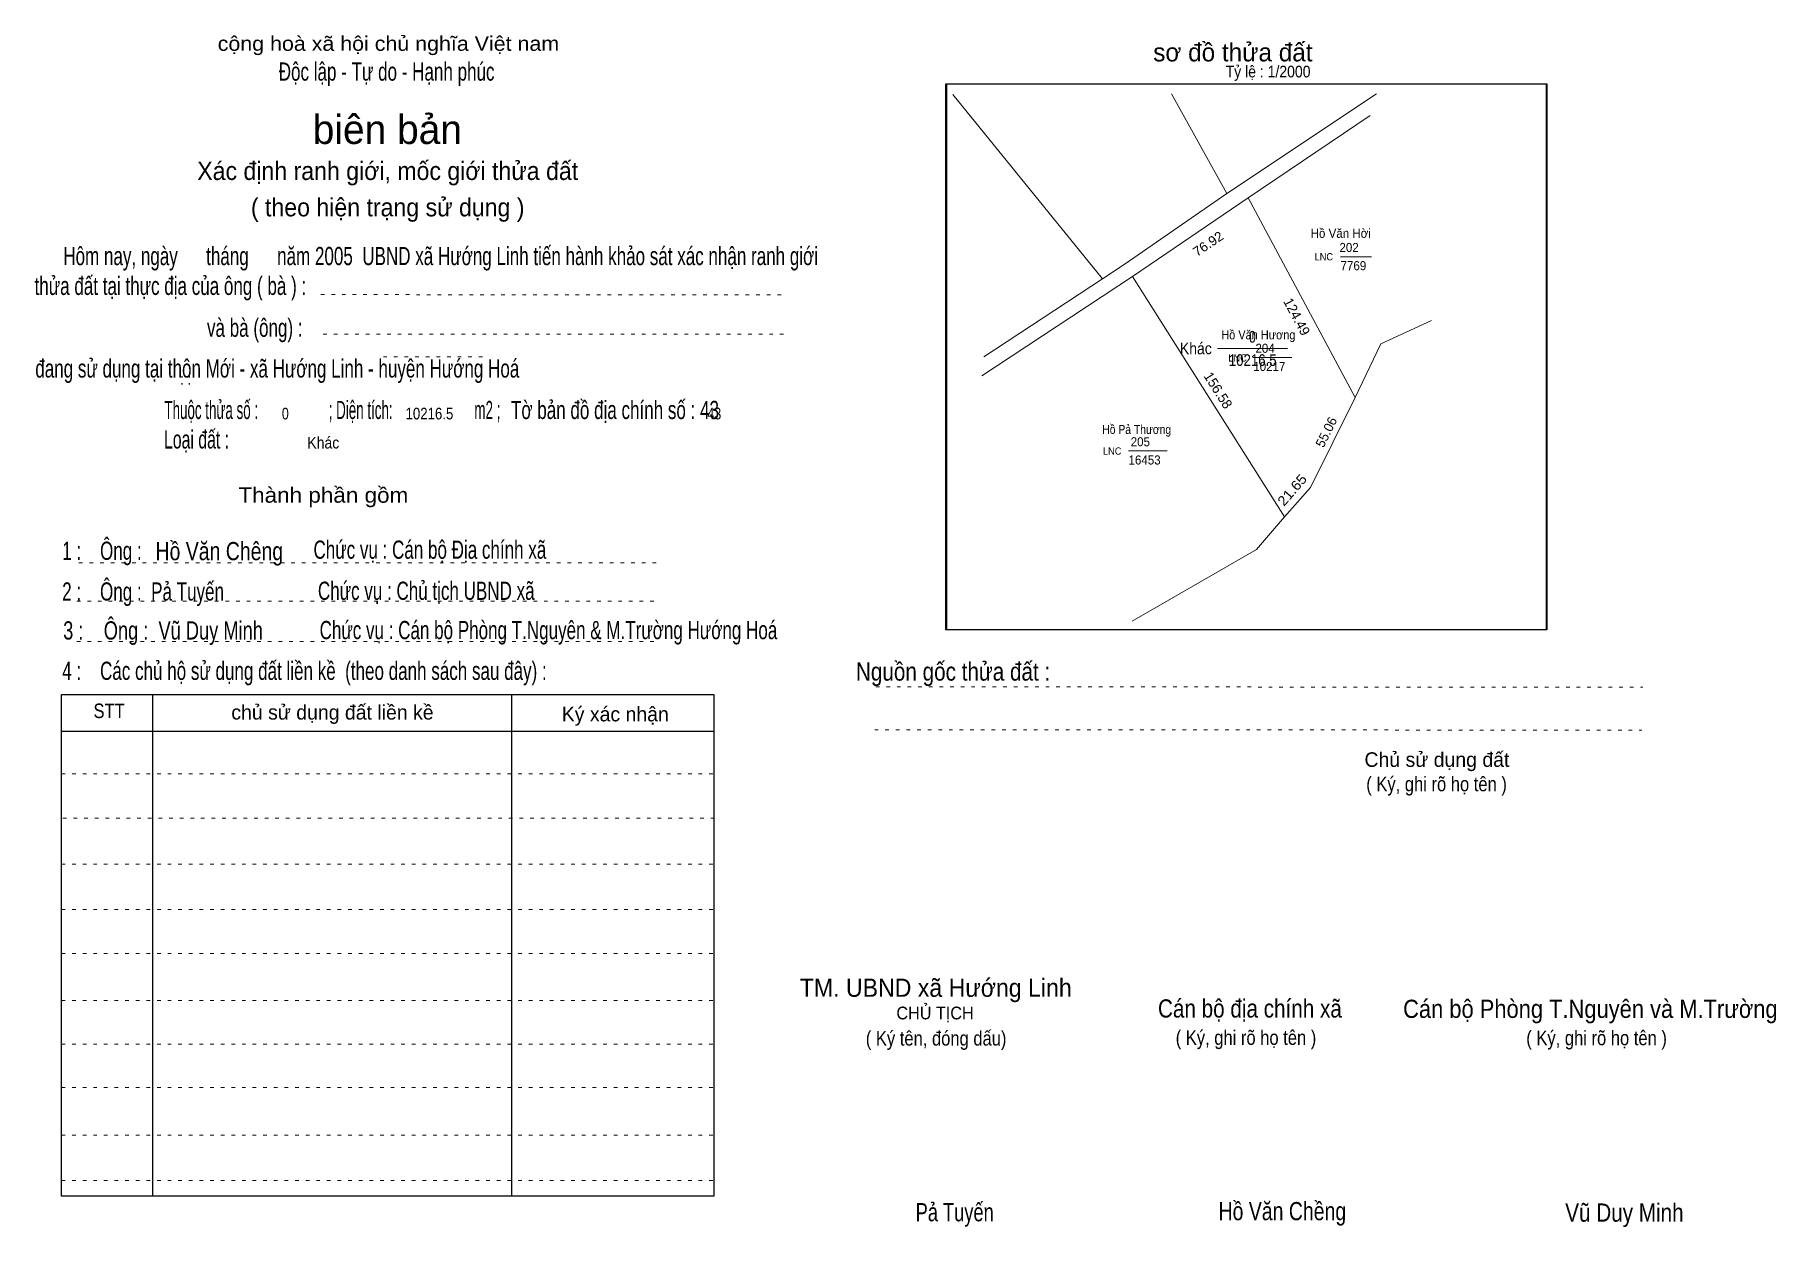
# Model space of a CAD drawing. Header units: centimetres. Extents: x -1.5 to 46.4, y -3.9 to 28.9.
import ezdxf
from ezdxf.enums import TextEntityAlignment as Align

# ---------------------------------------------------------------- set-up
doc = ezdxf.new("R2010")
doc.units = ezdxf.units.CM
doc.header["$LTSCALE"] = 0.16
doc.linetypes.add('DOTTED', pattern=[1.5, 0.3, -1.2])
for name, color, linetype, lineweight in [('15', 7, 'Continuous', 13), ('2', 7, 'Continuous', 25), ('22', 7, 'Continuous', 13), ('33', 7, 'Continuous', 13), ('5', 7, 'DOTTED', 13)]:
    doc.layers.add(name, color=color, linetype=linetype, lineweight=lineweight)
for name, color, linetype in [('16', 7, 'Continuous'), ('34', 7, 'Continuous'), ('51', 7, 'Continuous')]:
    doc.layers.add(name, color=color, linetype=linetype)

msp = doc.modelspace()

# ---------------------------------------------------------------- linework, layer by layer
at = {"layer": '15'}
for p, q in [((34.41, 22.77), (35.26, 22.77)), ((32.01, 20), (33.07, 20)), ((28.58, 17.44), (29.64, 17.44))]:
    msp.add_line(p, q, dxfattribs=at)
at = {"layer": '2'}
msp.add_lwpolyline([(23.56, 27.52), (40.06, 27.52), (40.06, 12.52), (23.56, 12.52)], close=True, dxfattribs=at)
at = {"layer": '22'}
for p, q in [((23.75, 27.23), (27.86, 22.16)), ((29.76, 27.25), (31.28, 24.51)), ((31.28, 24.51), (35.4, 27.25)), ((31.87, 24.39), (35.22, 26.65)), ((34.81, 18.9), (31.87, 24.39)), ((24.6, 20.02), (27.86, 22.16)), ((32.87, 15.62), (28.69, 22.23))]:
    msp.add_line(p, q, dxfattribs=at)
for points in [[(27.86, 22.16), (28.49, 22.58), (31.28, 24.51)], [(24.55, 19.5), (28.69, 22.23), (31.87, 24.39)], [(36.91, 21.02), (35.52, 20.38), (34.81, 18.9)], [(34.81, 18.9), (33.58, 16.43), (32.87, 15.62)], [(32.87, 15.62), (32.1, 14.72), (28.68, 12.75)]]:
    msp.add_lwpolyline(points, dxfattribs=at)
msp.add_lwpolyline([(32.87, 15.62), (33.58, 16.43), (34.81, 18.9), (31.87, 24.39), (28.69, 22.23)], close=True, dxfattribs=at)
at = {"layer": '33'}
msp.add_line((31.03, 20.25), (32.95, 20.25), dxfattribs=at)
at = {"layer": '5'}
for p, q in [((6.37, 21.73), (19.21, 21.72)), ((6.44, 20.64), (19.25, 20.64)), ((8.09, 20.02), (10.86, 20.02)), ((-0.28, 14.36), (15.72, 14.36)), ((-0.34, 13.3), (15.66, 13.3)), ((-0.34, 12.2), (15.66, 12.2)), ((21.63, 10.95), (42.72, 10.94)), ((21.6, 9.77), (42.69, 9.76)), ((-0.76, 8.56), (17.18, 8.56)), ((-0.72, 7.34), (17.22, 7.34)), ((-0.76, 6.08), (17.18, 6.08)), ((-0.76, 4.83), (17.18, 4.83)), ((-0.76, 3.62), (17.18, 3.62)), ((-0.76, 2.33), (17.18, 2.33)), ((-0.76, 1.13), (17.18, 1.13)), ((-0.76, -0.06), (17.18, -0.06)), ((-0.76, -1.37), (17.18, -1.37)), ((-0.76, -2.62), (17.18, -2.62))]:
    msp.add_line(p, q, dxfattribs=at)
at = {"layer": '5', "linetype": 'Continuous', "lineweight": 25}
for p, q in [((1.74, 10.74), (1.74, -3.05)), ((11.61, 10.74), (11.61, -3.05)), ((-0.76, 9.73), (17.18, 9.73))]:
    msp.add_line(p, q, dxfattribs=at)
for points in [[(23.58, 27.52), (40.08, 27.52), (40.08, 12.52), (23.58, 12.52)], [(-0.76, 10.74), (17.18, 10.74), (17.18, -3.05), (-0.76, -3.05)]]:
    msp.add_lwpolyline(points, close=True, dxfattribs=at)

# ---------------------------------------------------------------- texts
at = {"layer": '15', "width": 0.95}
for s, p in [('202', (34.38, 22.9)), ('7769', (34.41, 22.4)), ('204', (32.07, 20.13)), ('10217', (32.01, 19.63)), ('205', (28.64, 17.56)), ('16453', (28.58, 17.06))]:
    msp.add_text(s, height=0.25, dxfattribs=at).set_placement(p)
at = {"layer": '16'}
for s, width, p in [('Hồ Văn Hời', 0.95, (34.415, 23.29)), ('Hồ Văn Hương', 0.9, (32.15, 20.5)), ('Hồ Pả Thương', 0.85, (28.805, 17.9))]:
    msp.add_text(s, height=0.25, dxfattribs=dict(at, width=width)).set_placement(p, align=Align.CENTER)
at = {"layer": '22', "width": 0.95}
for p in [(33.95, 22.67), (31.58, 19.89), (28.13, 17.33)]:
    msp.add_text('LNC', height=0.2, dxfattribs=at).set_placement(p, align=Align.CENTER)
at = {"layer": '33'}
for s, width, p in [('0', 0.8, (31.985, 20.41)), ('10216.5', 0.85, (31.995, 19.77))]:
    msp.add_text(s, height=0.32, dxfattribs=dict(at, width=width)).set_placement(p, align=Align.CENTER)
at = {"layer": '33', "width": 0.9}
msp.add_text('Khác', height=0.32, dxfattribs=at).set_placement((30.87, 20.09), align=Align.RIGHT)
at = {"layer": '34'}
for s, width, p in [(': : ', 0.85, (2.5, 19.25)), ('0', 0.8, (5.3, 18.3)), ('10216.5', 0.85, (8.7, 18.3)), ('43', 0.8, (17, 18.3)), ('Khác', 0.9, (6, 17.5))]:
    msp.add_text(s, height=0.32, dxfattribs=dict(at, width=width)).set_placement(p)
at = {"layer": '5'}
for s, height, width, p in [('cộng hoà xã hội chủ nghĩa Việt nam', 0.4, 1.1, (8.23, 28.43)), ('Độc lập - Tự do - Hạnh phúc', 0.5, 0.7, (8.18, 27.61)), ('Xác định ranh giới, mốc giới thửa đất', 0.5, 0.95, (8.21, 24.88)), ('( theo hiện trạng sử dụng )', 0.5, 0.95, (8.21, 23.88)), ('Thành phần gồm', 0.42, 1.1, (6.44, 16.01)), ('Hồ Văn Chêng', 0.5, 0.8, (3.58, 14.43)), ('Chức vụ : Cán bộ Địa chính xã', 0.5, 0.7, (9.37, 14.47)), ('Chức vụ : Chủ tịch UBND xã', 0.5, 0.7, (9.27, 13.34)), ('Chức vụ : Cán bộ Phòng T.Nguyên & M.Trường Hướng Hoá', 0.5, 0.7, (12.63, 12.26)), ('    Nguồn gốc thửa đất :', 0.5, 0.85, (23.44, 11.12)), ('( Ký, ghi rõ họ tên )', 0.4, 0.85, (37.05, 8.08)), ('CHỦ TỊCH', 0.35, 0.95, (23.26, 1.81)), ('( Ký tên, đóng dấu)', 0.4, 0.85, (23.29, 1.09)), ('( Ký, ghi rõ họ tên )', 0.4, 0.85, (31.81, 1.11)), ('( Ký, ghi rõ họ tên )', 0.4, 0.85, (41.45, 1.1)), ('Pả Tuyến', 0.5, 0.75, (23.8, -3.74)), ('Hồ Văn Chềng', 0.5, 0.8, (32.81, -3.71)), ('Vũ Duy Minh', 0.5, 0.85, (42.215, -3.75))]:
    msp.add_text(s, height=height, dxfattribs=dict(at, width=width)).set_placement(p, align=Align.CENTER)
msp.add_text('sơ đồ thửa đất', height=0.5, dxfattribs=at).set_placement((29.26, 28.14))
for s, height, p in [('biên bản', 0.8, (8.2, 25.87)), ('      chủ sử dụng đất liền kề', 0.4, (6.245, 10.05)), ('   Ký xác nhận', 0.4, (14.245, 10)), ('Chủ sử dụng đất', 0.4, (37.06, 8.75))]:
    msp.add_text(s, height=height, dxfattribs=at).set_placement(p, align=Align.CENTER)
for s, height, width, p in [('   Hôm nay, ngày      tháng      năm 2005  UBND xã Hướng Linh tiến hành khảo sát xác nhận ranh giới ', 0.5, 0.7, (-1.1, 22.54)), ('thửa đất tại thực địa của ông ( bà ) :                                       ', 0.5, 0.7, (-1.5, 21.72)), ('                                     và bà (ông) :', 0.5, 0.7, (-1.57, 20.57)), (' đang sử dụng tại thôn Mới - xã Hướng Linh - huyện Hướng Hoá', 0.5, 0.7, (-1.61, 19.45)), ('Thuộc thửa số :                   ; Diện tích:                      m2 ;                                            ', 0.5, 0.55, (2.07, 18.31)), ('Tờ bản đồ địa chính số : 43', 0.5, 0.7, (11.6, 18.31)), ('Loại đất :  ', 0.5, 0.65, (2.06, 17.5)), ('    1 :    Ông :                                                        ', 0.5, 0.7, (-1.26, 14.44)), ('    2 :    Ông :  Pả Tuyến', 0.5, 0.7, (-1.26, 13.32)), ('    3 :    Ông :  Vũ Duy Minh', 0.5, 0.75, (-1.27, 12.25)), ('    4 :    Các chủ hộ sử dụng đất liền kề  (theo danh sách sau đây) :', 0.5, 0.7, (-1.26, 11.14)), ('STT', 0.4, 0.85, (0.12, 10.09)), ('TM. UBND xã Hướng Linh', 0.5, 0.95, (19.54, 2.43)), ('Cán bộ địa chính xã  ', 0.5, 0.85, (29.39, 1.86)), ('Cán bộ Phòng T.Nguyên và M.Trường', 0.5, 0.9, (36.13, 1.85))]:
    msp.add_text(s, height=height, dxfattribs=dict(at, width=width)).set_placement(p)
at = {"layer": '51', "width": 0.9}
msp.add_text('Tỷ lệ : 1/2000', height=0.32, dxfattribs=at).set_placement((31.25, 27.7))
at = {"layer": '51'}
for s, height, rotation, width, p in [('76.92', 0.26, 34.143, 1.05, (30.842, 23.0191)), ('21.65', 0.27, 49.046, 1.1, (33.1811, 16.2715))]:
    msp.add_text(s, height=height, rotation=rotation, dxfattribs=dict(at, width=width)).set_placement(p, align=Align.CENTER)
for s, height, rotation, p in [('124.49', 0.27, 298.138, (33.0874, 21.0587)), ('156.58', 0.27, 302.335, (30.9293, 19.0272)), ('55.06', 0.26, 63.658, (34.1343, 17.8923))]:
    msp.add_text(s, height=height, rotation=rotation, dxfattribs=at).set_placement(p, align=Align.CENTER)

doc.saveas('drawing.dxf')
